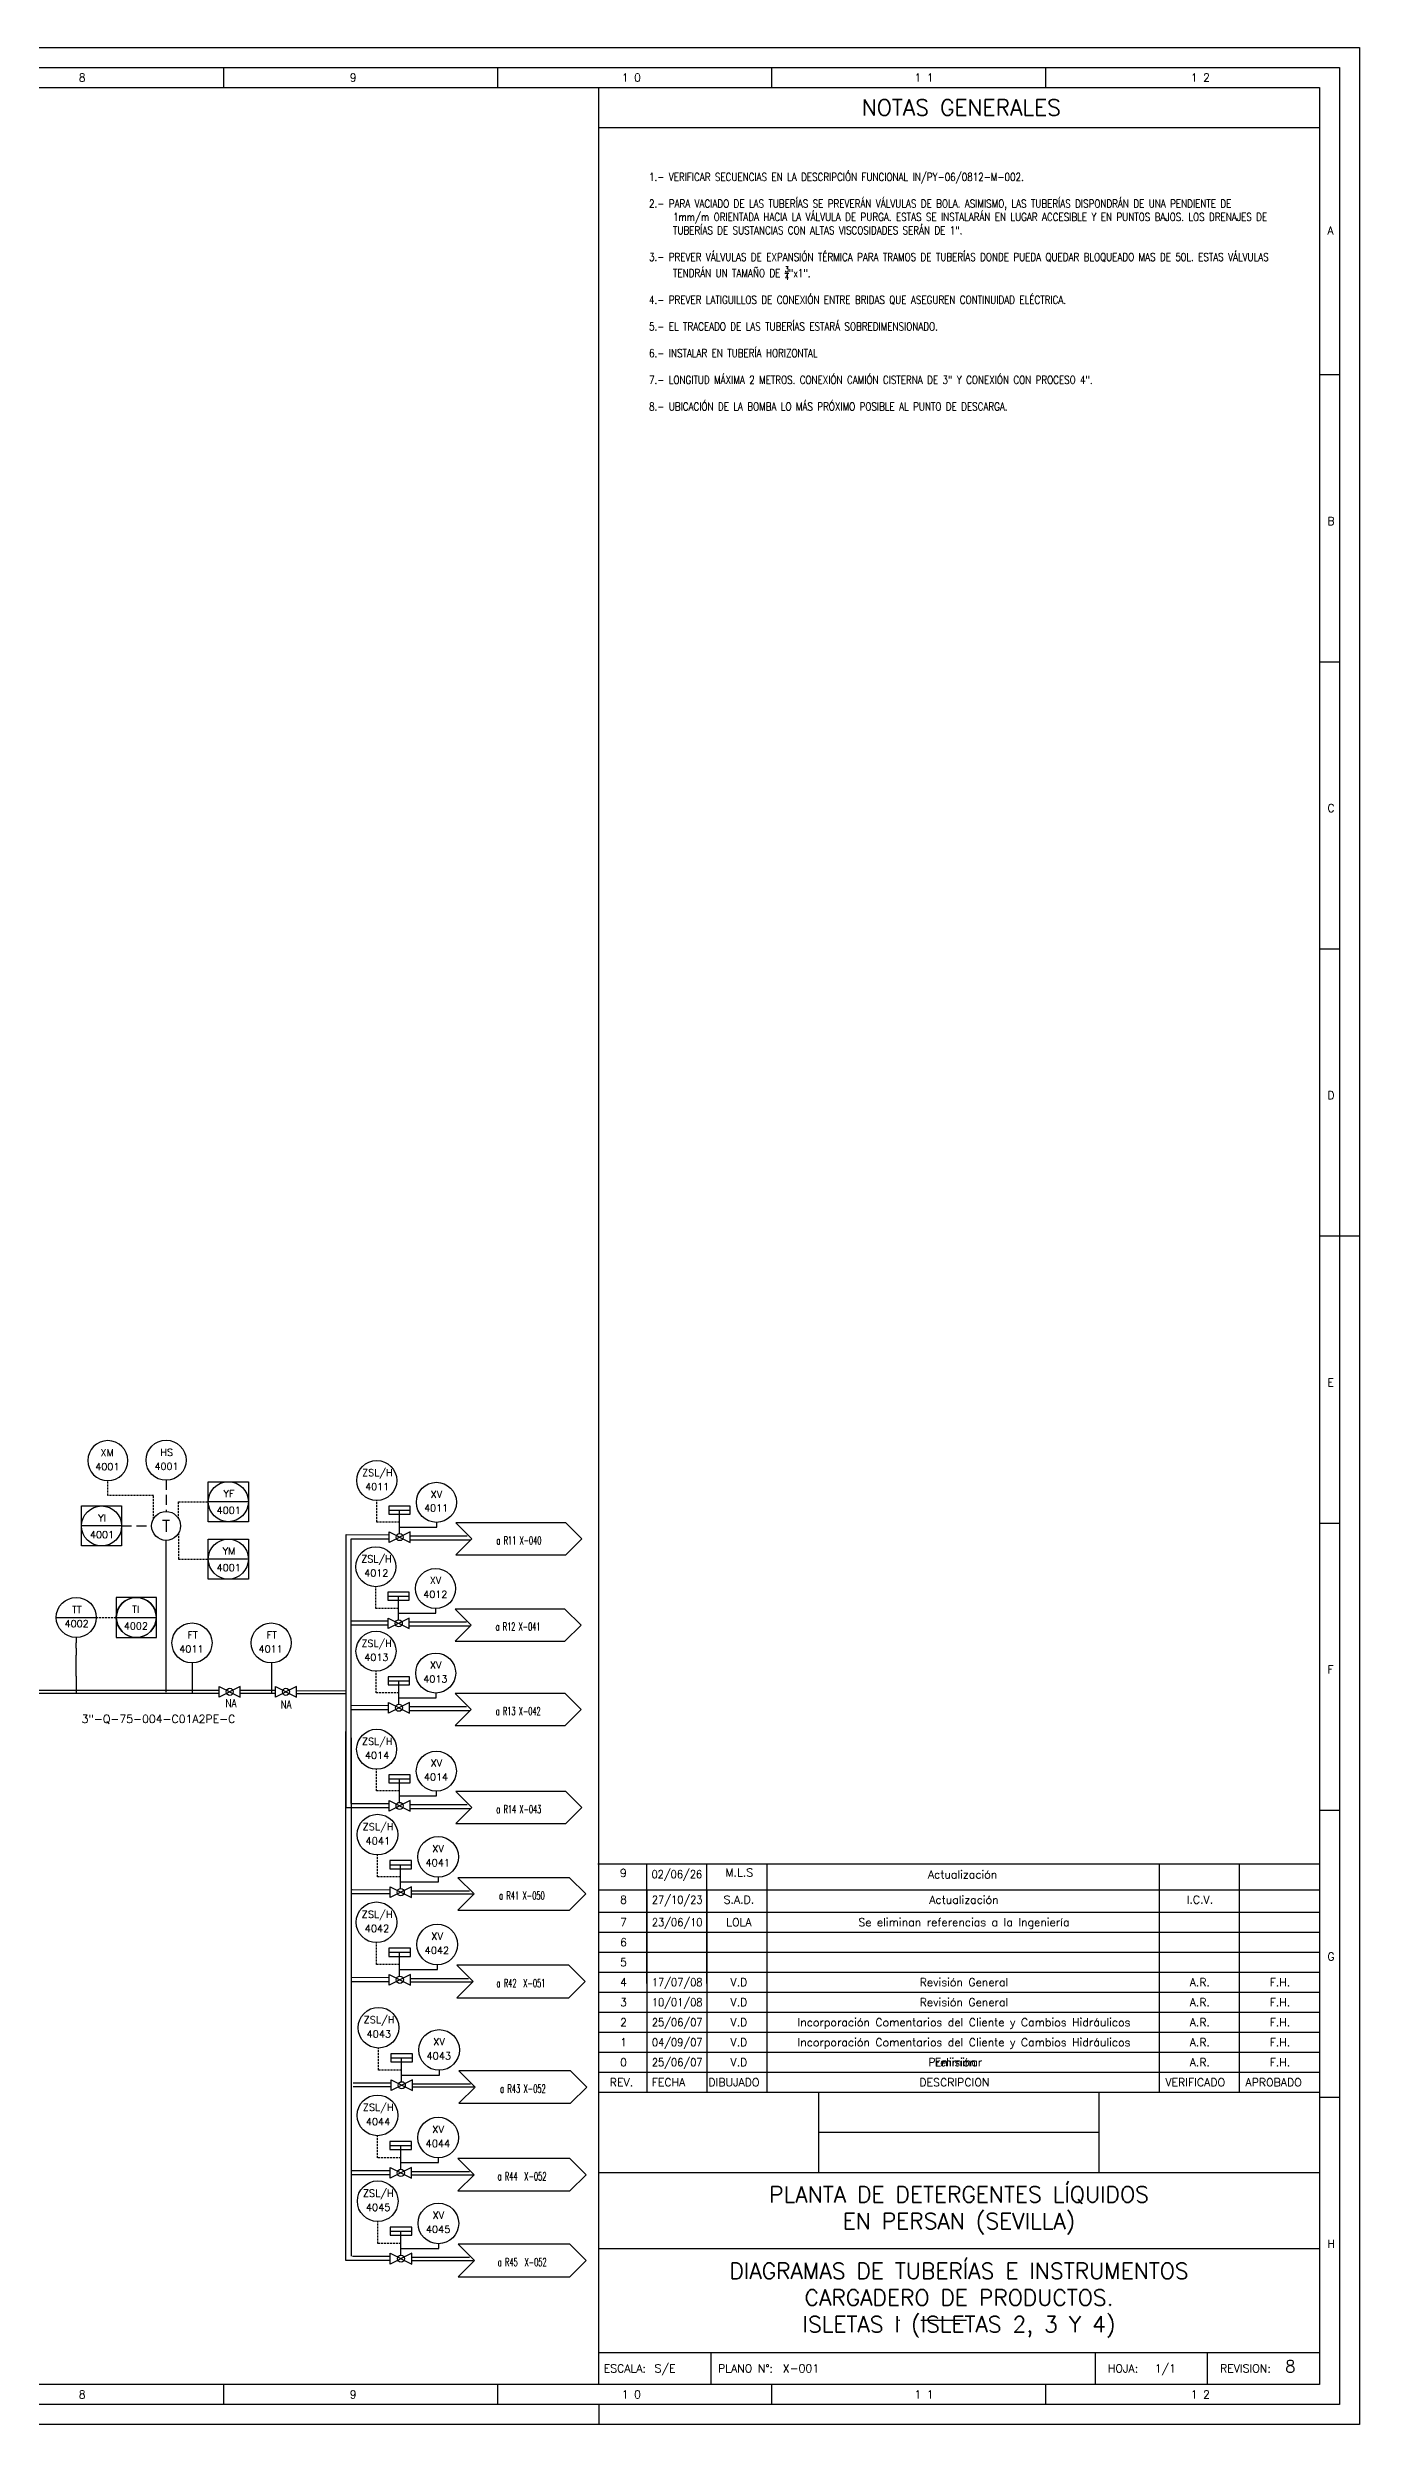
# Model space of a CAD drawing. Header units: millimetres. Extents: x 199 to 3946, y 1635 to 2230.
# Drawn here: x 712 to 1040, y 1635 to 2229 of the extents above; entities that cross this region are included whole.
import ezdxf
from ezdxf.enums import TextEntityAlignment as Align

# ---------------------------------------------------------------- set-up
doc = ezdxf.new("R2010")
doc.units = ezdxf.units.MM
doc.linetypes.add('TRAZOS', pattern=[0.75, 0.5, -0.25])
for name, color, linetype in [('CAJETIN', 1, 'Continuous'), ('FORMATO', 7, 'Continuous'), ('INSTRUMENTOS', 1, 'Continuous'), ('TEX', 7, 'Continuous'), ('TEXTO-VALVULAS Y ACCESORIOS', 7, 'Continuous'), ('TUBERIA', 5, 'Continuous'), ('TUBERÍA2', 1, 'TRAZOS'), ('VALVULAS Y ACCESORIOS', 1, 'Continuous')]:
    doc.layers.add(name, color=color, linetype=linetype)
doc.layers.add('TUBERÍA3', color=1, linetype='Continuous', true_color=0xff0000)
doc.styles.add('PY', font='ROMANS.shx')
doc.styles.add('PY1', font='ROMANS.shx', dxfattribs={"width": 0.8})
doc.linetypes.add('SEÑAL_MECANICA2', pattern='A,4.411183,["o",PY,S=4.130212,R=360,X=0,Y=-1.374288],0.588817,-0.374158,["",PY,S=2,R=360,X=0,Y=-0.688262],-2.183682', length=7.55784)

# ---------------------------------------------------------------- blocks, each defined once
blk = doc.blocks.new('SEÑAL CIR')
at = {"color": 1}
blk.add_circle((0, 5.7), 5.7, dxfattribs=at)
at = {"layer": 'INSTRUMENTOS', "linetype": 'Continuous', "style": 'PY', "flags": 4}
for p in [(0.18, 6.94), (0.13, 2.95)]:
    blk.add_attdef('---', text='', height=2, dxfattribs=at).set_placement(p, align=Align.CENTER)
blk = doc.blocks.new('SEÑAL CIRCU MARCO')
at = {"color": 1, "linetype": 'Continuous', "ltscale": 0.5}
blk.add_line((5.7, 5.7), (-5.7, 5.7), dxfattribs=at)
at = {"color": 1, "flags": 128}
blk.add_lwpolyline([(5.7, 0), (-5.7, 0), (-5.7, 11.4), (5.7, 11.4)], close=True, dxfattribs=at)
at = {"color": 1}
blk.add_circle((0, 5.7), 5.7, dxfattribs=at)
at = {"style": 'PY'}
for tag, p in [('XXX', (0.18, 7.98)), ('YYY', (0.13, 3.24))]:
    blk.add_attdef(tag, text='', height=2, dxfattribs=at).set_placement(p, align=Align.MIDDLE)
blk = doc.blocks.new('VALV GLOB-V')
at = {"layer": 'INSTRUMENTOS', "color": 1, "flags": 128}
blk.add_lwpolyline([(5.7, -1.43), (5.7, 1.43), (0, -1.43), (0, 1.43)], close=True, dxfattribs=at)
at = {"layer": 'INSTRUMENTOS', "color": 1}
blk.add_circle((2.85, 0), 0.95, dxfattribs=at)
at = {"layer": 'INSTRUMENTOS', "color": 7, "linetype": 'SEÑAL_MECANICA2', "style": 'PY'}
blk.add_attdef('REF.', text='', height=2, dxfattribs=at).set_placement((3, -3.37), align=Align.MIDDLE)
blk = doc.blocks.new('MARCO-A1')
at = {"layer": 'FORMATO', "color": 5}
for p, q in [((557.33, 589), (557.33, 584)), ((625.75, 589), (625.75, 584)), ((694.17, 589), (694.17, 584)), ((762.58, 589), (762.58, 584)), ((831, 512.25), (836, 512.25)), ((831, 440.5), (836, 440.5)), ((831, 368.75), (836, 368.75)), ((831, 297), (836, 297)), ((831, 225.25), (836, 225.25)), ((831, 153.5), (836, 153.5)), ((831, 81.75), (836, 81.75)), ((557.33, 10), (557.33, 5)), ((625.75, 10), (625.75, 5)), ((694.17, 10), (694.17, 5)), ((762.58, 10), (762.58, 5))]:
    blk.add_line(p, q, dxfattribs=at)
at = {"layer": 'FORMATO', "color": 1, "linetype": 'Continuous'}
for p, q in [((836, 297), (841, 297)), ((651, 5), (651, 0))]:
    blk.add_line(p, q, dxfattribs=at)
at = {"layer": 'FORMATO', "color": 1}
blk.add_lwpolyline([(0, 594), (841, 594), (841, 0), (0, 0)], close=True, dxfattribs=at)
at = {"layer": 'FORMATO', "color": 5}
blk.add_lwpolyline([(5, 589), (836, 589), (836, 5), (5, 5)], close=True, dxfattribs=at)
at = {"layer": 'FORMATO', "color": 8, "linetype": 'Continuous'}
blk.add_lwpolyline([(10, 584), (831, 584), (831, 10), (10, 10)], close=True, dxfattribs=at)
at = {"layer": 'FORMATO', "color": 1, "style": 'PY'}
for s, p in [('8', (521.17, 585.5)), ('9', (588.85, 585.5)), ('1 0', (656.77, 585.5)), ('1 1', (729.83, 585.5)), ('1 2', (798.88, 585.5)), ('A', (833, 547.25)), ('B', (833, 474.67)), ('C', (833, 402.92)), ('D', (833, 331.17)), ('E', (833, 259.42)), ('F', (833, 187.67)), ('G', (833, 115.92)), ('H', (833, 44.17)), ('8', (521.17, 6.5)), ('9', (588.85, 6.5)), ('1 0', (656.77, 6.5)), ('1 1', (729.83, 6.5)), ('1 2', (798.88, 6.5))]:
    blk.add_text(s, height=2, dxfattribs=at).set_placement(p)
blk = doc.blocks.new('BANDERA DE FLUJO')
at = {"layer": 'TEX', "color": 1, "ltscale": 0.1, "flags": 128}
blk.add_lwpolyline([(-4, 4), (-31.46, 4), (-27.46, 0), (-31.46, -4), (-4, -4), (0, 0)], close=True, dxfattribs=at)
at = {"layer": 'TEX', "style": 'PY1', "width": 0.8}
for tag, p in [('ETIQUETA-LINEA-1', (-15.73, 0.61)), ('ETIQUETA-LINEA-2', (-15.73, -2.91))]:
    blk.add_attdef(tag, text='', height=2, dxfattribs=at).set_placement(p, align=Align.CENTER)

msp = doc.modelspace()

# ---------------------------------------------------------------- linework, layer by layer
at = {"color": 1}
for p, q in [((741.66, 1818.1), (741.66, 1856.04)), ((714.24, 1836.78), (724.23, 1836.78)), ((719.24, 1831.78), (719.24, 1830.42)), ((719.24, 1829.07), (719.24, 1830.42)), ((719.24, 1829.07), (719.24, 1827.39)), ((719.24, 1822.13), (719.24, 1827.39)), ((719.24, 1822.13), (719.24, 1817.79))]:
    msp.add_line(p, q, dxfattribs=at)
at = {"color": 4}
for p, q in [((786.65, 1789.29), (786.65, 1857.49)), ((786.65, 1857.49), (797.34, 1857.46)), ((802.67, 1857.21), (816.88, 1857.21)), ((787.86, 1834.91), (797.14, 1834.91)), ((802.48, 1834.66), (817.55, 1834.66)), ((787.9, 1813.81), (797.18, 1813.81)), ((802.52, 1813.55), (817.59, 1813.55)), ((787.86, 1790.32), (797.38, 1790.29)), ((802.68, 1789.04), (817.75, 1789.04))]:
    msp.add_line(p, q, dxfattribs=at)
at = {"color": 5}
for p, q in [((787.86, 1856.46), (797.38, 1856.46)), ((787.86, 1790.32), (787.86, 1856.45)), ((802.7, 1856.2), (817.77, 1856.2)), ((787.84, 1835.94), (797.18, 1835.91)), ((802.44, 1835.66), (816.66, 1835.66)), ((787.88, 1814.83), (797.22, 1814.8)), ((802.49, 1814.56), (816.7, 1814.56)), ((786.65, 1789.29), (797.34, 1789.29)), ((802.64, 1790.05), (816.86, 1790.05)), ((788.11, 1768.76), (797.57, 1768.73)), ((802.98, 1768.48), (817.42, 1768.48)), ((787.91, 1746.86), (797.4, 1746.83)), ((802.75, 1746.58), (817.2, 1746.58)), ((788.36, 1720.51), (797.82, 1720.48)), ((803.23, 1720.23), (817.67, 1720.23)), ((788.16, 1698.61), (797.65, 1698.58)), ((803, 1698.33), (817.45, 1698.33)), ((788.2, 1677.16), (797.7, 1677.13)), ((803.05, 1676.88), (817.49, 1676.88))]:
    msp.add_line(p, q, dxfattribs=at)
at = {"color": 4, "linetype": 'Continuous'}
for p, q in [((786.58, 1676.06), (786.58, 1808.25)), ((788.17, 1676.06), (786.58, 1676.06))]:
    msp.add_line(p, q, dxfattribs=at)
at = {"color": 5, "linetype": 'Continuous'}
msp.add_line((788.01, 1677.14), (788.01, 1806.68), dxfattribs=at)
at = {"color": 1}
msp.add_circle((741.67, 1859.65), 3.6, dxfattribs=at)
at = {"layer": 'CAJETIN', "color": 8, "linetype": 'Continuous'}
for p, q in [((849.71, 1645.11), (849.71, 2219.11)), ((849.71, 1718.11), (1029.71, 1718.11)), ((904.71, 1698.11), (904.71, 1718.11)), ((974.71, 1698.11), (974.71, 1718.11)), ((904.71, 1708.11), (974.71, 1708.11)), ((849.71, 1698.11), (1029.71, 1698.11)), ((849.71, 1679.11), (1029.71, 1679.11)), ((849.71, 1653.11), (1029.71, 1653.11)), ((877.71, 1653.11), (877.71, 1645.11))]:
    msp.add_line(p, q, dxfattribs=at)
at = {"layer": 'CAJETIN', "color": 8}
for p, q in [((849.71, 2209.11), (1029.71, 2209.11)), ((973.71, 1653.11), (973.71, 1645.11)), ((1001.71, 1653.11), (1001.71, 1645.11))]:
    msp.add_line(p, q, dxfattribs=at)
at = {"layer": 'CAJETIN', "color": 1}
for p, q in [((849.54, 1775.17), (1029.54, 1775.17)), ((861.67, 1775.29), (861.67, 1745.3)), ((876.67, 1775.17), (876.67, 1745.3)), ((891.67, 1775.05), (891.67, 1745.3)), ((989.67, 1775.05), (989.67, 1745.3)), ((1009.67, 1775.29), (1009.67, 1745.3)), ((849.71, 1768.75), (1029.71, 1768.75)), ((861.71, 1768.75), (861.71, 1743.75)), ((876.71, 1768.75), (876.71, 1743.75)), ((891.71, 1768.75), (891.71, 1743.75)), ((989.71, 1768.75), (989.71, 1743.75)), ((1009.71, 1768.75), (1009.71, 1743.75)), ((849.71, 1763.11), (1029.71, 1763.11)), ((861.71, 1763.11), (861.71, 1738.11)), ((876.71, 1763.11), (876.71, 1738.11)), ((891.71, 1763.11), (891.71, 1738.11)), ((989.71, 1763.11), (989.71, 1738.11)), ((1009.71, 1763.11), (1009.71, 1738.11)), ((849.71, 1758.11), (1029.71, 1758.11)), ((849.71, 1753.11), (1029.71, 1753.11)), ((849.71, 1748.11), (1029.71, 1748.11)), ((861.71, 1748.11), (861.71, 1723.11)), ((876.71, 1748.11), (876.71, 1723.11)), ((891.71, 1748.11), (891.71, 1723.11)), ((989.71, 1748.11), (989.71, 1723.11)), ((1009.71, 1748.11), (1009.71, 1723.11)), ((849.71, 1743.11), (1029.71, 1743.11)), ((849.71, 1738.11), (1029.71, 1738.11)), ((849.71, 1733.11), (1029.71, 1733.11)), ((849.71, 1728.11), (1029.71, 1728.11)), ((849.71, 1728.11), (1029.71, 1728.11))]:
    msp.add_line(p, q, dxfattribs=at)
at = {"layer": 'CAJETIN', "color": 5}
for p, q in [((849.71, 1723.11), (1029.71, 1723.11)), ((861.71, 1723.11), (861.71, 1718.11)), ((876.71, 1723.11), (876.71, 1718.11)), ((891.71, 1723.11), (891.71, 1718.11)), ((989.71, 1723.11), (989.71, 1718.11)), ((1009.71, 1723.11), (1009.71, 1718.11))]:
    msp.add_line(p, q, dxfattribs=at)
at = {"layer": 'TUBERIA', "color": 1, "linetype": 'TRAZOS', "ltscale": 5}
for p, q in [((741.67, 1871.16), (741.67, 1863.27)), ((730.56, 1859.65), (738.07, 1859.65))]:
    msp.add_line(p, q, dxfattribs=at)
at = {"layer": 'TUBERIA', "color": 1, "linetype": 'Continuous', "ltscale": 5}
for p, q in [((748.15, 1825.41), (748.15, 1817.79)), ((768.02, 1825.41), (768.02, 1817.79))]:
    msp.add_line(p, q, dxfattribs=at)
at = {"layer": 'TUBERIA', "color": 5, "linetype": 'Continuous'}
for p, q in [((679.38, 1818.59), (754.93, 1818.59)), ((760.19, 1818.61), (769.02, 1818.61)), ((774.23, 1818.49), (786.65, 1818.48)), ((924.55, 1661.17), (924.9, 1661.17)), ((930.16, 1661.17), (941.54, 1661.17))]:
    msp.add_line(p, q, dxfattribs=at)
at = {"layer": 'TUBERIA', "color": 4, "linetype": 'Continuous'}
for p, q in [((754.89, 1817.79), (679.38, 1817.79)), ((769.01, 1817.81), (760.17, 1817.81)), ((786.65, 1817.69), (774.21, 1817.69))]:
    msp.add_line(p, q, dxfattribs=at)
at = {"layer": 'TUBERIA', "color": 4}
for p, q in [((797.57, 1767.75), (788.13, 1767.75)), ((818.29, 1767.66), (803.02, 1767.66)), ((797.36, 1745.73), (787.92, 1745.73)), ((818.08, 1745.63), (802.81, 1745.63)), ((797.83, 1719.5), (788.38, 1719.5)), ((818.54, 1719.4), (803.27, 1719.4)), ((797.62, 1697.48), (788.17, 1697.48)), ((818.33, 1697.38), (803.07, 1697.38)), ((797.62, 1676.06), (788.17, 1676.06)), ((818.33, 1675.96), (803.07, 1675.96))]:
    msp.add_line(p, q, dxfattribs=at)
at = {"layer": 'TUBERÍA2'}
for points in [[(738.56, 1861.46), (738.56, 1867.24), (727.12, 1867.24), (727.12, 1870.97)], [(744.78, 1861.46), (744.78, 1865.7), (752.23, 1865.7)], [(799.97, 1860.6), (794.28, 1860.6), (794.28, 1865.95)], [(744.78, 1857.83), (744.78, 1851.35), (752.23, 1851.35)], [(799.75, 1839.05), (794.06, 1839.05), (794.06, 1844.4)], [(724.23, 1836.78), (729.23, 1836.78)], [(799.79, 1817.94), (794.1, 1817.94), (794.1, 1823.29)], [(799.95, 1793.43), (794.26, 1793.43), (794.26, 1798.78)], [(800.24, 1771.92), (794.46, 1771.92), (794.46, 1777.36)], [(800.01, 1750.03), (794.23, 1750.03), (794.23, 1755.46)], [(800.49, 1723.67), (794.71, 1723.67), (794.71, 1729.11)], [(800.27, 1701.77), (794.48, 1701.77), (794.48, 1707.21)], [(800.31, 1680.32), (794.53, 1680.32), (794.53, 1685.76)]]:
    msp.add_lwpolyline(points, dxfattribs=at)
at = {"layer": 'TUBERÍA3'}
for points in [[(799.97, 1859.37), (809.28, 1859.37)], [(809.28, 1859.37), (809.28, 1860.48)], [(799.75, 1837.83), (809.05, 1837.83)], [(809.05, 1837.83), (809.05, 1838.94)], [(809.1, 1816.72), (809.1, 1817.83)], [(799.79, 1816.72), (809.1, 1816.72)], [(799.95, 1792.21), (809.25, 1792.21)], [(809.25, 1792.21), (809.25, 1793.32)], [(800.24, 1770.68), (809.69, 1770.68)], [(809.69, 1770.68), (809.69, 1771.81)], [(800.01, 1748.78), (809.47, 1748.78)], [(809.47, 1748.78), (809.47, 1749.91)], [(809.95, 1722.43), (809.95, 1723.56)], [(800.49, 1722.43), (809.95, 1722.43)], [(800.27, 1700.53), (809.72, 1700.53)], [(809.72, 1700.53), (809.72, 1701.66)], [(800.31, 1679.08), (809.76, 1679.08)], [(809.76, 1679.08), (809.76, 1680.21)]]:
    msp.add_lwpolyline(points, dxfattribs=at)
msp.add_circle((734.23, 1836.78), 5, dxfattribs=at)
at = {"layer": 'VALVULAS Y ACCESORIOS'}
for p, q in [((797.31, 1863.62), (802.64, 1863.62)), ((799.97, 1857.82), (799.97, 1863.62)), ((797.08, 1842.07), (802.42, 1842.07)), ((799.75, 1836.27), (799.75, 1842.07)), ((797.13, 1820.97), (802.46, 1820.97)), ((799.79, 1815.16), (799.79, 1820.97)), ((797.28, 1796.45), (802.62, 1796.45)), ((799.95, 1790.65), (799.95, 1796.45)), ((797.53, 1775), (802.95, 1775)), ((800.24, 1769.1), (800.24, 1775)), ((797.3, 1753.1), (802.72, 1753.1)), ((800.01, 1747.2), (800.01, 1753.1)), ((797.78, 1726.74), (803.2, 1726.74)), ((800.49, 1720.84), (800.49, 1726.74)), ((797.56, 1704.85), (802.98, 1704.85)), ((800.27, 1698.94), (800.27, 1704.85)), ((797.6, 1683.39), (803.02, 1683.39)), ((800.31, 1677.49), (800.31, 1683.39))]:
    msp.add_line(p, q, dxfattribs=at)
at = {"layer": 'VALVULAS Y ACCESORIOS', "flags": 128}
for points in [[(797.31, 1864.62), (797.31, 1862.62), (802.64, 1862.62), (802.64, 1864.62)], [(797.08, 1843.07), (797.08, 1841.07), (802.42, 1841.07), (802.42, 1843.07)], [(797.13, 1821.97), (797.13, 1819.97), (802.46, 1819.97), (802.46, 1821.97)], [(797.28, 1797.45), (797.28, 1795.45), (802.62, 1795.45), (802.62, 1797.45)], [(797.53, 1776.01), (797.53, 1773.98), (802.95, 1773.98), (802.95, 1776.01)], [(797.3, 1754.11), (797.3, 1752.08), (802.72, 1752.08), (802.72, 1754.11)], [(797.78, 1727.76), (797.78, 1725.73), (803.2, 1725.73), (803.2, 1727.76)], [(797.56, 1705.86), (797.56, 1703.83), (802.98, 1703.83), (802.98, 1705.86)], [(797.6, 1684.41), (797.6, 1682.38), (803.02, 1682.38), (803.02, 1684.41)]]:
    msp.add_lwpolyline(points, close=True, dxfattribs=at)

# ---------------------------------------------------------------- block references
msp.add_blockref('MARCO-A1', (198.71, 1635.11))
at = {"linetype": 'Continuous'}
ref = msp.add_blockref('SEÑAL CIR', (727.12, 1870.97), dxfattribs=dict(at, xscale=-0.8771000000000413, yscale=0.8771000000000413, zscale=0.8771000000000413))
ref.add_attrib('---', 'XM', dxfattribs={"layer": 'INSTRUMENTOS', "color": 7, "linetype": 'Continuous', "height": 1.754, "style": 'PY'}).set_placement((726.96, 1877.06), align=Align.CENTER)
ref.add_attrib('---', '4001', dxfattribs={"layer": 'INSTRUMENTOS', "color": 7, "linetype": 'Continuous', "height": 1.754, "style": 'PY'}).set_placement((727.01, 1873.56), align=Align.CENTER)
ref = msp.add_blockref('SEÑAL CIR', (741.67, 1871.07), dxfattribs=dict(at, xscale=0.8770999999999276, yscale=0.8770999999999276, zscale=0.8770999999999276))
ref.add_attrib('---', 'HS', dxfattribs={"layer": 'INSTRUMENTOS', "color": 7, "linetype": 'Continuous', "height": 1.754, "style": 'PY'}).set_placement((741.82, 1877.16), align=Align.CENTER)
ref.add_attrib('---', '4001', dxfattribs={"layer": 'INSTRUMENTOS', "color": 7, "linetype": 'Continuous', "height": 1.754, "style": 'PY'}).set_placement((741.78, 1873.66), align=Align.CENTER)
ref = msp.add_blockref('SEÑAL CIR', (794.28, 1866.01), dxfattribs=dict(at, xscale=0.8771000000000413, yscale=0.8771000000000413, zscale=0.8771000000000413))
ref.add_attrib('---', 'ZSL/H', dxfattribs={"layer": 'INSTRUMENTOS', "color": 7, "linetype": 'Continuous', "height": 1.754, "style": 'PY'}).set_placement((794.44, 1872.09), align=Align.CENTER)
ref.add_attrib('---', '4011', dxfattribs={"layer": 'INSTRUMENTOS', "color": 7, "linetype": 'Continuous', "height": 1.754, "style": 'PY'}).set_placement((794.39, 1868.6), align=Align.CENTER)
for p, xscale, yscale, zscale, values in [((757.22, 1860.71), 0.8771000000000413, 0.8771000000000413, 0.8771000000000413, {'XXX': 'YF', 'YYY': '4001'}), ((725.56, 1854.65), 0.8770999999999276, 0.8770999999999276, 0.8770999999999276, {'XXX': 'YI', 'YYY': '4001'}), ((757.22, 1846.36), 0.8771000000000413, 0.8771000000000413, 0.8771000000000413, {'XXX': 'YM', 'YYY': '4001'})]:
    msp.add_blockref('SEÑAL CIRCU MARCO', p, dxfattribs=dict(xscale=xscale, yscale=yscale, zscale=zscale)).add_auto_attribs(values)
ref = msp.add_blockref('SEÑAL CIR', (809.19, 1860.55), dxfattribs=dict(at, xscale=0.8770999999999276, yscale=0.8770999999999276, zscale=0.8770999999999276))
ref.add_attrib('---', 'XV', dxfattribs={"layer": 'INSTRUMENTOS', "color": 7, "linetype": 'Continuous', "height": 1.754, "style": 'PY'}).set_placement((809.19, 1866.71), align=Align.CENTER)
ref.add_attrib('---', '4011', dxfattribs={"layer": 'INSTRUMENTOS', "color": 7, "linetype": 'Continuous', "height": 1.754, "style": 'PY'}).set_placement((809.12, 1863.22), align=Align.CENTER)
ref = msp.add_blockref('BANDERA DE FLUJO', (845.52, 1856.42))
ref.add_attrib('ETIQUETA-LINEA-1', 'a R11 X-040', dxfattribs={"layer": 'TEX', "height": 2, "style": 'PY1', "width": 0.6}).set_placement((829.79, 1857.03), align=Align.TOP_CENTER)
ref = msp.add_blockref('SEÑAL CIR', (794.06, 1844.46), dxfattribs=dict(at, xscale=0.8771000000000413, yscale=0.8771000000000413, zscale=0.8771000000000413))
ref.add_attrib('---', 'ZSL/H', dxfattribs={"layer": 'INSTRUMENTOS', "color": 7, "linetype": 'Continuous', "height": 1.754, "style": 'PY'}).set_placement((794.22, 1850.55), align=Align.CENTER)
ref.add_attrib('---', '4012', dxfattribs={"layer": 'INSTRUMENTOS', "color": 7, "linetype": 'Continuous', "height": 1.754, "style": 'PY'}).set_placement((794.17, 1847.05), align=Align.CENTER)
for p, xscale, yscale, zscale in [((797.38, 1856.86), 0.9232631578945529, 0.9232631578945529, 0.9232631578945529), ((797.16, 1835.31), 0.9232631578945529, 0.9232631578945529, 0.9232631578945529), ((754.94, 1818.19), 0.9232631578945529, 0.9232631578945529, 0.9232631578945529), ((768.97, 1818.19), 0.9232631578945529, 0.9232631578945529, 0.9232631578945529), ((797.2, 1814.21), 0.9232631578945529, 0.9232631578945529, 0.9232631578945529), ((797.35, 1789.69), 0.9232631578945529, 0.9232631578945529, 0.9232631578945529), ((797.6, 1768.13), 0.9382876889253566, 0.9382876889253566, 0.9382876889253566), ((797.38, 1746.23), 0.9382876889253566, 0.9382876889253566, 0.9382876889253566), ((797.85, 1719.87), 0.9382876889253566, 0.9382876889253566, 0.9382876889253566), ((797.63, 1697.98), 0.9382876889253566, 0.9382876889253566, 0.9382876889253566), ((797.67, 1676.53), 0.9382876889253566, 0.9382876889253566, 0.9382876889253566)]:
    msp.add_blockref('VALV GLOB-V', p, dxfattribs=dict(at, xscale=xscale, yscale=yscale, zscale=zscale))
ref = msp.add_blockref('SEÑAL CIR', (808.97, 1839), dxfattribs=dict(at, xscale=0.8770999999999276, yscale=0.8770999999999276, zscale=0.8770999999999276))
ref.add_attrib('---', 'XV', dxfattribs={"layer": 'INSTRUMENTOS', "color": 7, "linetype": 'Continuous', "height": 1.754, "style": 'PY'}).set_placement((808.97, 1845.16), align=Align.CENTER)
ref.add_attrib('---', '4012', dxfattribs={"layer": 'INSTRUMENTOS', "color": 7, "linetype": 'Continuous', "height": 1.754, "style": 'PY'}).set_placement((808.9, 1841.67), align=Align.CENTER)
ref = msp.add_blockref('SEÑAL CIR', (719.24, 1831.78), dxfattribs=dict(at, xscale=0.8770999999999276, yscale=0.8770999999999276, zscale=0.8770999999999276))
ref.add_attrib('---', 'TT', dxfattribs={"layer": 'INSTRUMENTOS', "color": 7, "linetype": 'Continuous', "height": 1.754, "style": 'PY'}).set_placement((719.39, 1837.86), align=Align.CENTER)
ref.add_attrib('---', '4002', dxfattribs={"layer": 'INSTRUMENTOS', "color": 7, "linetype": 'Continuous', "height": 1.754, "style": 'PY'}).set_placement((719.35, 1834.37), align=Align.CENTER)
ref = msp.add_blockref('SEÑAL CIRCU MARCO', (734.24, 1831.78), dxfattribs=dict(xscale=-0.8771000000000413, yscale=0.8771000000000413, zscale=0.8771000000000413))
ref.add_attrib('XXX', 'TI', dxfattribs={"height": 1.754, "style": 'PY'}).set_placement((734.08, 1838.78), align=Align.MIDDLE)
ref.add_attrib('YYY', '4002', dxfattribs={"height": 1.754, "style": 'PY'}).set_placement((734.12, 1834.62), align=Align.MIDDLE)
ref = msp.add_blockref('BANDERA DE FLUJO', (845.3, 1834.87))
ref.add_attrib('ETIQUETA-LINEA-1', 'a R12 X-041', dxfattribs={"layer": 'TEX', "height": 2, "style": 'PY1', "width": 0.6}).set_placement((829.57, 1835.48), align=Align.TOP_CENTER)
ref = msp.add_blockref('SEÑAL CIR', (748.15, 1825.41), dxfattribs=dict(at, xscale=0.8770999999999276, yscale=0.8770999999999276, zscale=0.8770999999999276))
ref.add_attrib('---', 'FT', dxfattribs={"layer": 'INSTRUMENTOS', "color": 7, "linetype": 'Continuous', "height": 1.754, "style": 'PY'}).set_placement((748.31, 1831.5), align=Align.CENTER)
ref.add_attrib('---', '4011', dxfattribs={"layer": 'INSTRUMENTOS', "color": 7, "linetype": 'Continuous', "height": 1.754, "style": 'PY'}).set_placement((748, 1828), align=Align.CENTER)
ref = msp.add_blockref('SEÑAL CIR', (767.93, 1825.41), dxfattribs=dict(at, xscale=0.8770999999999276, yscale=0.8770999999999276, zscale=0.8770999999999276))
ref.add_attrib('---', 'FT', dxfattribs={"layer": 'INSTRUMENTOS', "color": 7, "linetype": 'Continuous', "height": 1.754, "style": 'PY'}).set_placement((768.08, 1831.5), align=Align.CENTER)
ref.add_attrib('---', '4011', dxfattribs={"layer": 'INSTRUMENTOS', "color": 7, "linetype": 'Continuous', "height": 1.754, "style": 'PY'}).set_placement((767.78, 1828), align=Align.CENTER)
ref = msp.add_blockref('SEÑAL CIR', (794.1, 1823.35), dxfattribs=dict(at, xscale=0.8771000000000413, yscale=0.8771000000000413, zscale=0.8771000000000413))
ref.add_attrib('---', 'ZSL/H', dxfattribs={"layer": 'INSTRUMENTOS', "color": 7, "linetype": 'Continuous', "height": 1.754, "style": 'PY'}).set_placement((794.26, 1829.44), align=Align.CENTER)
ref.add_attrib('---', '4013', dxfattribs={"layer": 'INSTRUMENTOS', "color": 7, "linetype": 'Continuous', "height": 1.754, "style": 'PY'}).set_placement((794.21, 1825.94), align=Align.CENTER)
ref = msp.add_blockref('SEÑAL CIR', (809.01, 1817.89), dxfattribs=dict(at, xscale=0.8770999999999276, yscale=0.8770999999999276, zscale=0.8770999999999276))
ref.add_attrib('---', 'XV', dxfattribs={"layer": 'INSTRUMENTOS', "color": 7, "linetype": 'Continuous', "height": 1.754, "style": 'PY'}).set_placement((809.01, 1824.05), align=Align.CENTER)
ref.add_attrib('---', '4013', dxfattribs={"layer": 'INSTRUMENTOS', "color": 7, "linetype": 'Continuous', "height": 1.754, "style": 'PY'}).set_placement((808.94, 1820.56), align=Align.CENTER)
ref = msp.add_blockref('BANDERA DE FLUJO', (845.34, 1813.77))
ref.add_attrib('ETIQUETA-LINEA-1', 'a R13 X-042', dxfattribs={"layer": 'TEX', "height": 2, "style": 'PY1', "width": 0.6}).set_placement((829.61, 1814.37), align=Align.TOP_CENTER)
ref = msp.add_blockref('SEÑAL CIR', (794.26, 1798.84), dxfattribs=dict(at, xscale=0.8771000000000413, yscale=0.8771000000000413, zscale=0.8771000000000413))
ref.add_attrib('---', 'ZSL/H', dxfattribs={"layer": 'INSTRUMENTOS', "color": 7, "linetype": 'Continuous', "height": 1.754, "style": 'PY'}).set_placement((794.42, 1804.93), align=Align.CENTER)
ref.add_attrib('---', '4014', dxfattribs={"layer": 'INSTRUMENTOS', "color": 7, "linetype": 'Continuous', "height": 1.754, "style": 'PY'}).set_placement((794.37, 1801.43), align=Align.CENTER)
ref = msp.add_blockref('SEÑAL CIR', (809.17, 1793.38), dxfattribs=dict(at, xscale=0.8770999999999276, yscale=0.8770999999999276, zscale=0.8770999999999276))
ref.add_attrib('---', 'XV', dxfattribs={"layer": 'INSTRUMENTOS', "color": 7, "linetype": 'Continuous', "height": 1.754, "style": 'PY'}).set_placement((809.17, 1799.54), align=Align.CENTER)
ref.add_attrib('---', '4014', dxfattribs={"layer": 'INSTRUMENTOS', "color": 7, "linetype": 'Continuous', "height": 1.754, "style": 'PY'}).set_placement((809.1, 1796.05), align=Align.CENTER)
ref = msp.add_blockref('BANDERA DE FLUJO', (845.49, 1789.25))
ref.add_attrib('ETIQUETA-LINEA-1', 'a R14 X-043', dxfattribs={"layer": 'TEX', "height": 2, "style": 'PY1', "width": 0.6}).set_placement((829.76, 1789.86), align=Align.TOP_CENTER)
ref = msp.add_blockref('SEÑAL CIR', (794.46, 1777.42), dxfattribs=dict(at, xscale=0.8913733044793083, yscale=0.8913733044793083, zscale=0.8913733044793083))
ref.add_attrib('---', 'ZSL/H', dxfattribs={"layer": 'INSTRUMENTOS', "color": 7, "linetype": 'Continuous', "height": 1.783, "style": 'PY'}).set_placement((794.62, 1783.61), align=Align.CENTER)
ref.add_attrib('---', '4041', dxfattribs={"layer": 'INSTRUMENTOS', "color": 7, "linetype": 'Continuous', "height": 1.783, "style": 'PY'}).set_placement((794.57, 1780.05), align=Align.CENTER)
ref = msp.add_blockref('SEÑAL CIR', (809.61, 1771.87), dxfattribs=dict(at, xscale=0.8913733044791926, yscale=0.8913733044791926, zscale=0.8913733044791926))
ref.add_attrib('---', 'XV', dxfattribs={"layer": 'INSTRUMENTOS', "color": 7, "linetype": 'Continuous', "height": 1.783, "style": 'PY'}).set_placement((809.61, 1778.13), align=Align.CENTER)
ref.add_attrib('---', '4041', dxfattribs={"layer": 'INSTRUMENTOS', "color": 7, "linetype": 'Continuous', "height": 1.783, "style": 'PY'}).set_placement((809.53, 1774.58), align=Align.CENTER)
ref = msp.add_blockref('BANDERA DE FLUJO', (846.52, 1767.68), dxfattribs=dict(xscale=1.016273292075323, yscale=1.016273292075323, zscale=1.016273292075323))
ref.add_attrib('ETIQUETA-LINEA-1', 'a R41 X-050', dxfattribs={"layer": 'TEX', "height": 2.0325, "style": 'PY1', "width": 0.6}).set_placement((830.54, 1768.29), align=Align.TOP_CENTER)
ref = msp.add_blockref('SEÑAL CIR', (794.23, 1755.52), dxfattribs=dict(at, xscale=0.8913733044793083, yscale=0.8913733044793083, zscale=0.8913733044793083))
ref.add_attrib('---', 'ZSL/H', dxfattribs={"layer": 'INSTRUMENTOS', "color": 7, "linetype": 'Continuous', "height": 1.783, "style": 'PY'}).set_placement((794.39, 1761.71), align=Align.CENTER)
ref.add_attrib('---', '4042', dxfattribs={"layer": 'INSTRUMENTOS', "color": 7, "linetype": 'Continuous', "height": 1.783, "style": 'PY'}).set_placement((794.34, 1758.15), align=Align.CENTER)
ref = msp.add_blockref('SEÑAL CIR', (809.39, 1749.97), dxfattribs=dict(at, xscale=0.8913733044791926, yscale=0.8913733044791926, zscale=0.8913733044791926))
ref.add_attrib('---', 'XV', dxfattribs={"layer": 'INSTRUMENTOS', "color": 7, "linetype": 'Continuous', "height": 1.783, "style": 'PY'}).set_placement((809.39, 1756.23), align=Align.CENTER)
ref.add_attrib('---', '4042', dxfattribs={"layer": 'INSTRUMENTOS', "color": 7, "linetype": 'Continuous', "height": 1.783, "style": 'PY'}).set_placement((809.31, 1752.68), align=Align.CENTER)
ref = msp.add_blockref('BANDERA DE FLUJO', (846.3, 1745.78), dxfattribs=dict(xscale=1.016273292075323, yscale=1.016273292075323, zscale=1.016273292075323))
ref.add_attrib('ETIQUETA-LINEA-1', 'a R42  X-051', dxfattribs={"layer": 'TEX', "height": 2.0325, "style": 'PY1', "width": 0.6}).set_placement((830.31, 1746.4), align=Align.TOP_CENTER)
ref = msp.add_blockref('SEÑAL CIR', (794.71, 1729.17), dxfattribs=dict(at, xscale=0.8913733044793083, yscale=0.8913733044793083, zscale=0.8913733044793083))
ref.add_attrib('---', 'ZSL/H', dxfattribs={"layer": 'INSTRUMENTOS', "color": 7, "linetype": 'Continuous', "height": 1.783, "style": 'PY'}).set_placement((794.87, 1735.35), align=Align.CENTER)
ref.add_attrib('---', '4043', dxfattribs={"layer": 'INSTRUMENTOS', "color": 7, "linetype": 'Continuous', "height": 1.783, "style": 'PY'}).set_placement((794.82, 1731.8), align=Align.CENTER)
ref = msp.add_blockref('SEÑAL CIR', (809.86, 1723.62), dxfattribs=dict(at, xscale=0.8913733044791926, yscale=0.8913733044791926, zscale=0.8913733044791926))
ref.add_attrib('---', 'XV', dxfattribs={"layer": 'INSTRUMENTOS', "color": 7, "linetype": 'Continuous', "height": 1.783, "style": 'PY'}).set_placement((809.86, 1729.88), align=Align.CENTER)
ref.add_attrib('---', '4043', dxfattribs={"layer": 'INSTRUMENTOS', "color": 7, "linetype": 'Continuous', "height": 1.783, "style": 'PY'}).set_placement((809.79, 1726.33), align=Align.CENTER)
ref = msp.add_blockref('BANDERA DE FLUJO', (846.78, 1719.43), dxfattribs=dict(xscale=1.016273292075323, yscale=1.016273292075323, zscale=1.016273292075323))
ref.add_attrib('ETIQUETA-LINEA-1', 'a R43 X-052', dxfattribs={"layer": 'TEX', "height": 2.0325, "style": 'PY1', "width": 0.6}).set_placement((830.79, 1720.04), align=Align.TOP_CENTER)
ref = msp.add_blockref('SEÑAL CIR', (794.48, 1707.27), dxfattribs=dict(at, xscale=0.8913733044793083, yscale=0.8913733044793083, zscale=0.8913733044793083))
ref.add_attrib('---', 'ZSL/H', dxfattribs={"layer": 'INSTRUMENTOS', "color": 7, "linetype": 'Continuous', "height": 1.783, "style": 'PY'}).set_placement((794.65, 1713.46), align=Align.CENTER)
ref.add_attrib('---', '4044', dxfattribs={"layer": 'INSTRUMENTOS', "color": 7, "linetype": 'Continuous', "height": 1.783, "style": 'PY'}).set_placement((794.6, 1709.9), align=Align.CENTER)
ref = msp.add_blockref('SEÑAL CIR', (809.64, 1701.72), dxfattribs=dict(at, xscale=0.8913733044791926, yscale=0.8913733044791926, zscale=0.8913733044791926))
ref.add_attrib('---', 'XV', dxfattribs={"layer": 'INSTRUMENTOS', "color": 7, "linetype": 'Continuous', "height": 1.783, "style": 'PY'}).set_placement((809.64, 1707.98), align=Align.CENTER)
ref.add_attrib('---', '4044', dxfattribs={"layer": 'INSTRUMENTOS', "color": 7, "linetype": 'Continuous', "height": 1.783, "style": 'PY'}).set_placement((809.56, 1704.43), align=Align.CENTER)
ref = msp.add_blockref('BANDERA DE FLUJO', (846.55, 1697.53), dxfattribs=dict(xscale=1.016273292075323, yscale=1.016273292075323, zscale=1.016273292075323))
ref.add_attrib('ETIQUETA-LINEA-1', 'a R44  X-052', dxfattribs={"layer": 'TEX', "height": 2.0325, "style": 'PY1', "width": 0.6}).set_placement((830.57, 1698.14), align=Align.TOP_CENTER)
ref = msp.add_blockref('SEÑAL CIR', (794.53, 1685.82), dxfattribs=dict(at, xscale=0.8913733044793083, yscale=0.8913733044793083, zscale=0.8913733044793083))
ref.add_attrib('---', 'ZSL/H', dxfattribs={"layer": 'INSTRUMENTOS', "color": 7, "linetype": 'Continuous', "height": 1.783, "style": 'PY'}).set_placement((794.69, 1692.01), align=Align.CENTER)
ref.add_attrib('---', '4045', dxfattribs={"layer": 'INSTRUMENTOS', "color": 7, "linetype": 'Continuous', "height": 1.783, "style": 'PY'}).set_placement((794.64, 1688.45), align=Align.CENTER)
ref = msp.add_blockref('SEÑAL CIR', (809.68, 1680.27), dxfattribs=dict(at, xscale=0.8913733044791926, yscale=0.8913733044791926, zscale=0.8913733044791926))
ref.add_attrib('---', 'XV', dxfattribs={"layer": 'INSTRUMENTOS', "color": 7, "linetype": 'Continuous', "height": 1.783, "style": 'PY'}).set_placement((809.68, 1686.53), align=Align.CENTER)
ref.add_attrib('---', '4045', dxfattribs={"layer": 'INSTRUMENTOS', "color": 7, "linetype": 'Continuous', "height": 1.783, "style": 'PY'}).set_placement((809.6, 1682.98), align=Align.CENTER)
ref = msp.add_blockref('BANDERA DE FLUJO', (846.59, 1676.08), dxfattribs=dict(xscale=1.016273292075323, yscale=1.016273292075323, zscale=1.016273292075323))
ref.add_attrib('ETIQUETA-LINEA-1', 'a R45  X-052', dxfattribs={"layer": 'TEX', "height": 2.0325, "style": 'PY1', "width": 0.6}).set_placement((830.61, 1676.69), align=Align.TOP_CENTER)

# ---------------------------------------------------------------- texts
at = {"color": 7, "style": 'PY'}
msp.add_text('T', height=2.92, dxfattribs=at).set_placement((741.67, 1859.65), align=Align.MIDDLE)
at = {"linetype": 'Continuous', "insert": (862.28, 2197.76), "char_height": 2, "width": 159.6115, "attachment_point": 1, "style": 'PY1'}
msp.add_mtext('\\A1;1.- VERIFICAR SECUENCIAS EN LA DESCRIPCIÓN FUNCIONAL IN/PY-06/0812-M-002.\\P\\P\\pi-6,l6;2.- PARA VACIADO DE LAS TUBERÍAS SE PREVERÁN VÁLVULAS DE BOLA. ASIMISMO, LAS TUBERÍAS DISPONDRÁN DE UNA PENDIENTE DE 1mm/m ORIENTADA HACIA LA VÁLVULA DE PURGA. ESTAS SE INSTALARÁN EN LUGAR ACCESIBLE Y EN PUNTOS BAJOS. LOS DRENAJES DE TUBERÍAS DE SUSTANCIAS CON ALTAS VISCOSIDADES SERÁN DE 1".\\P\\pi0,l0;\\P\\pi-6,l6;3.- PREVER VÁLVULAS DE EXPANSIÓN TÉRMICA PARA TRAMOS DE TUBERÍAS DONDE PUEDA QUEDAR BLOQUEADO MAS DE 50L. ESTAS VÁLVULAS TENDRÁN UN TAMAÑO DE {\\H0.7x;\\S3/4;\\H1.429x;"x1".\\P\\pi0,l0;}\\P4.- PREVER LATIGUILLOS DE CONEXIÓN ENTRE BRIDAS QUE ASEGUREN CONTINUIDAD ELÉCTRICA.\\P \\P5.- EL TRACEADO DE LAS TUBERÍAS ESTARÁ SOBREDIMENSIONADO.\\P^I\\P6.- INSTALAR EN TUBERÍA HORIZONTAL\\P\\P7.- LONGITUD MÁXIMA 2 METROS. CONEXIÓN CAMIÓN CISTERNA DE 3" Y CONEXIÓN CON PROCESO 4".^I\\P\\P8.- UBICACIÓN DE LA BOMBA LO MÁS PRÓXIMO POSIBLE AL PUNTO DE DESCARGA.', dxfattribs=at)
at = {"layer": 'CAJETIN', "color": 1, "style": 'PY'}
for s, p in [('9', (855.88, 1771.92)), ('M.L.S', (884.82, 1772.04)), ('Actualización', (940.6, 1771.55)), ('8', (855.93, 1765.25)), ('S.A.D.', (884.73, 1765.25)), ('Actualización', (940.94, 1765.25)), ('I.C.V.', (999.86, 1765.25)), ('7', (855.93, 1759.61)), ('LOLA', (884.73, 1759.61)), ('Se eliminan referencias a la Ingeniería', (940.94, 1759.61)), ('6', (855.93, 1754.61)), ('5', (855.93, 1749.61)), ('4', (855.93, 1744.61)), ('V.D', (884.73, 1744.61)), ('Revisión General', (940.94, 1744.61)), ('A.R.', (999.86, 1744.61)), ('F.H.', (1019.86, 1744.61)), ('3', (855.93, 1739.61)), ('V.D', (884.73, 1739.61)), ('Revisión General', (940.94, 1739.61)), ('A.R.', (999.86, 1739.61)), ('F.H.', (1019.86, 1739.61)), ('2', (855.93, 1734.61)), ('V.D', (884.73, 1734.61)), ('Incorporación Comentarios del Cliente y Cambios Hidráulicos', (940.94, 1734.61)), ('A.R.', (999.86, 1734.61)), ('F.H.', (1019.86, 1734.61)), ('1', (855.93, 1729.61)), ('V.D', (884.73, 1729.61)), ('Incorporación Comentarios del Cliente y Cambios Hidráulicos', (940.94, 1729.61)), ('A.R.', (999.86, 1729.61)), ('F.H.', (1019.86, 1729.61)), ('0', (855.93, 1724.61)), ('V.D', (884.73, 1724.61)), ('Preliminar', (938.79, 1724.64)), ('Emisión', (938.79, 1724.61)), ('A.R.', (999.86, 1724.61)), ('F.H.', (1019.86, 1724.61))]:
    msp.add_text(s, height=2, dxfattribs=at).set_placement(p, align=Align.CENTER)
at = {"layer": 'CAJETIN', "color": 1, "style": 'PY', "width": 0.9}
for s, p in [('02/06/26', (869.23, 1771.62)), ('27/10/23', (869.33, 1765.25)), ('23/06/10', (869.33, 1759.61)), ('17/07/08', (869.33, 1744.61)), ('10/01/08', (869.33, 1739.61)), ('25/06/07', (869.33, 1734.61)), ('04/09/07', (869.33, 1729.61)), ('25/06/07', (869.33, 1724.61))]:
    msp.add_text(s, height=2, dxfattribs=at).set_placement(p, align=Align.CENTER)
at = {"layer": 'CAJETIN', "color": 1, "style": 'PY'}
for s, p in [('REV.', (852.49, 1719.61)), ('FECHA', (862.95, 1719.61)), ('DIBUJADO', (877.1, 1719.61)), ('DESCRIPCION', (929.81, 1719.61)), ('VERIFICADO', (991.24, 1719.61)), ('APROBADO', (1011.24, 1719.61)), ('ESCALA:', (850.97, 1648.11)), ('S/E', (863.68, 1648.11)), ('PLANO N%%D:', (879.52, 1648.11)), ('X-001', (895.7, 1648.11)), ('HOJA:', (976.88, 1648.11)), ('1/1', (988.56, 1648.11)), ('REVISION:', (1004.88, 1648.11))]:
    msp.add_text(s, height=2, dxfattribs=at).set_placement(p)
at = {"layer": 'CAJETIN', "color": 6, "style": 'PY'}
msp.add_text('8', height=3, dxfattribs=at).set_placement((1021.17, 1648.11))
at = {"layer": 'CAJETIN', "color": 5, "char_height": 4, "attachment_point": 5, "style": 'PY'}
for s, insert, width in [('PLANTA DE DETERGENTES LÍQUIDOS\\PEN PERSAN (SEVILLA)', (939.71, 1688.61), 175.9153), ('DIAGRAMAS DE TUBERÍAS E INSTRUMENTOS\\PCARGADERO DE PRODUCTOS.\\PISLETAS I (ISLETAS 2, 3 Y 4)', (939.71, 1666.14), 177.4745)]:
    msp.add_mtext(s, dxfattribs=dict(at, insert=insert, width=width))
at = {"layer": 'TEX', "color": 8, "style": 'PY'}
msp.add_text('NOTAS GENERALES', height=4, dxfattribs=at).set_placement((940.27, 2212.11), align=Align.CENTER)
at = {"layer": 'TEX', "color": 7, "char_height": 2, "width": 28.6036, "attachment_point": 5, "style": 'PY1'}
for insert in [(757.9, 1815.39), (771.64, 1815.05)]:
    msp.add_mtext('NA', dxfattribs=dict(at, insert=insert))
at = {"layer": 'TEXTO-VALVULAS Y ACCESORIOS', "style": 'PY'}
msp.add_text('3"-Q-75-004-C01A2PE-C', height=2, dxfattribs=at).set_placement((739.77, 1810.42), align=Align.CENTER)

doc.saveas('drawing.dxf')
